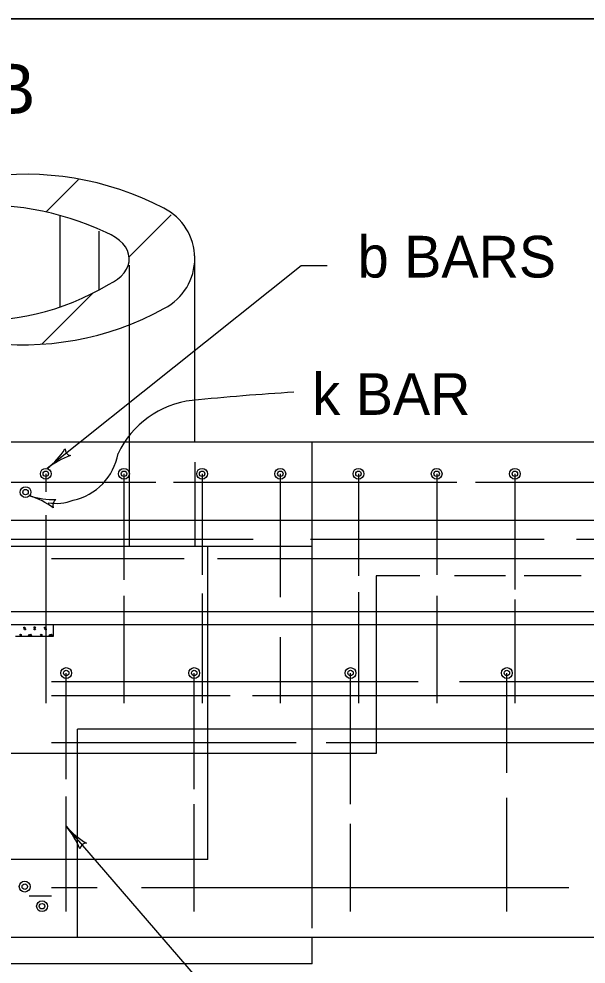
# Model space of a CAD drawing. Extents: x 1007 to 1035.5, y 1000.5 to 1021.5.
# Drawn here: x 1012.479 to 1015.2, y 1016.968 to 1021.5 of the extents above; entities that cross this region are included whole.
import ezdxf

# ---------------------------------------------------------------- set-up
doc = ezdxf.new("R2010")
doc.units = 0
for name, color, linetype in [('Level 1', 7, 'Continuous'), ('Level 10', 7, 'Continuous'), ('Level 11', 7, 'Continuous'), ('Level 5', 7, 'Continuous')]:
    doc.layers.add(name, color=color, linetype=linetype)

msp = doc.modelspace()

# ---------------------------------------------------------------- linework, layer by layer
at = {"layer": 'Level 1'}
for p, q in [((1012.6072, 1020.5728), (1012.7642, 1020.7302)), ((1012.6762, 1020.1188), (1012.6762, 1020.5546)), ((1013.0075, 1020.3585), (1013.2098, 1020.561)), ((1012.8617, 1020.4818), (1012.8617, 1020.2)), ((1013.3222, 1019.4698), (1013.3222, 1020.3635)), ((1013.8332, 1020.3166), (1012.615, 1019.3439)), ((1013.0097, 1018.9698), (1013.0097, 1020.3198)), ((1013.9582, 1020.3166), (1013.8332, 1020.3166)), ((1012.5907, 1019.9417), (1012.8347, 1020.1858)), ((1013.8847, 1019.4698), (1009.1347, 1019.4698)), ((1018.7597, 1019.4698), (1013.8847, 1019.4698)), ((1013.8847, 1017.1405), (1013.8847, 1019.4698)), ((1013.3222, 1019.3748), (1013.3222, 1018.9698)), ((1012.6077, 1019.3189), (1012.6077, 1019.2323)), ((1012.9827, 1019.3189), (1012.9827, 1018.8111)), ((1013.3577, 1019.3189), (1013.3577, 1018.835)), ((1013.7327, 1019.3189), (1013.7327, 1018.7274)), ((1014.1077, 1019.3189), (1014.1077, 1018.829)), ((1014.4827, 1019.3189), (1014.4827, 1018.835)), ((1014.8577, 1019.3189), (1014.8577, 1018.7633)), ((1013.1362, 1019.2775), (1011.412, 1019.2775)), ((1014.5795, 1019.2775), (1013.2198, 1019.2775)), ((1015.7395, 1019.2775), (1014.6692, 1019.2775)), ((1018.2597, 1019.0948), (1010.7597, 1019.0948)), ((1012.6077, 1019.1203), (1012.6077, 1018.2198)), ((1013.6023, 1019.0041), (1012.1412, 1019.0041)), ((1014.9978, 1019.0041), (1013.8773, 1019.0041)), ((1017.5475, 1019.0041), (1015.1532, 1019.0041)), ((1013.8847, 1018.9698), (1009.1347, 1018.9698)), ((1013.3847, 1017.4698), (1013.3847, 1018.9698)), ((1013.2707, 1018.9105), (1012.6347, 1018.9105)), ((1016.0675, 1018.9105), (1013.432, 1018.9105)), ((1014.1932, 1018.8293), (1014.1932, 1017.9783)), ((1014.402, 1018.8293), (1014.1932, 1018.8293)), ((1014.8135, 1018.8293), (1014.5685, 1018.8293)), ((1015.1762, 1018.8293), (1014.9018, 1018.8293)), ((1012.9827, 1018.7334), (1012.9827, 1018.2198)), ((1013.3577, 1018.7453), (1013.3577, 1018.2198)), ((1014.1077, 1018.7513), (1014.1077, 1018.2198)), ((1014.4827, 1018.7334), (1014.4827, 1018.2198)), ((1014.8577, 1018.7155), (1014.8577, 1018.2198)), ((1018.7597, 1018.6573), (1010.2597, 1018.6573)), ((1018.7597, 1018.5948), (1010.2597, 1018.5948)), ((1012.6423, 1018.5948), (1012.6423, 1018.5382)), ((1012.6423, 1018.5382), (1012.4627, 1018.5382)), ((1013.7327, 1018.5362), (1013.7327, 1018.2198)), ((1012.7055, 1017.8549), (1012.7055, 1018.3636)), ((1013.3197, 1017.8072), (1013.3197, 1018.3636)), ((1014.0697, 1017.7354), (1014.0697, 1018.3636)), ((1014.8197, 1017.8848), (1014.8197, 1018.3636)), ((1014.3942, 1018.3211), (1012.6347, 1018.3211)), ((1017.989, 1018.3211), (1014.5915, 1018.3211)), ((1013.4918, 1018.2541), (1012.6347, 1018.2541)), ((1015.691, 1018.2541), (1013.5993, 1018.2541)), ((1012.7597, 1017.0948), (1012.7597, 1018.0948)), ((1018.7597, 1018.0948), (1012.7597, 1018.0948)), ((1013.8085, 1018.0283), (1012.6347, 1018.0283)), ((1015.7927, 1018.0283), (1013.952, 1018.0283)), ((1014.1932, 1017.9783), (1010.0852, 1017.9783)), ((1012.7055, 1017.2198), (1012.7055, 1017.7713)), ((1013.3197, 1017.2198), (1013.3197, 1017.7354)), ((1014.8197, 1017.2198), (1014.8197, 1017.7653)), ((1014.0697, 1017.2198), (1014.0697, 1017.6398)), ((1013.9722, 1016.1643), (1012.7055, 1017.6287)), ((1013.3847, 1017.4698), (1009.6347, 1017.4698)), ((1012.8535, 1017.3329), (1012.6347, 1017.3329)), ((1015.1173, 1017.3329), (1013.0665, 1017.3329)), ((1012.6347, 1017.2933), (1012.5277, 1017.2933)), ((1018.7597, 1017.0948), (1010.2597, 1017.0948)), ((1013.8847, 1016.9698), (1013.8847, 1017.0948)), ((1013.8847, 1016.9698), (1009.1347, 1016.9698))]:
    msp.add_line(p, q, dxfattribs=at)
for centre, radius in [((1012.6077, 1019.3189), 0.026), ((1012.6077, 1019.3189), 0.013), ((1012.9827, 1019.3189), 0.026), ((1012.9827, 1019.3189), 0.013), ((1013.3577, 1019.3189), 0.026), ((1013.3577, 1019.3189), 0.013), ((1013.7327, 1019.3189), 0.026), ((1013.7327, 1019.3189), 0.013), ((1014.1077, 1019.3189), 0.026), ((1014.1077, 1019.3189), 0.013), ((1014.4827, 1019.3189), 0.026), ((1014.4827, 1019.3189), 0.013), ((1014.8577, 1019.3189), 0.026), ((1014.8577, 1019.3189), 0.013), ((1012.5106, 1019.231), 0.026), ((1012.5106, 1019.231), 0.013), ((1012.7055, 1018.3635), 0.026), ((1012.7055, 1018.3635), 0.013), ((1013.3196, 1018.3635), 0.026), ((1013.3196, 1018.3635), 0.013), ((1014.0696, 1018.3635), 0.026), ((1014.0696, 1018.3635), 0.013), ((1014.8196, 1018.3635), 0.026), ((1014.8196, 1018.3635), 0.013), ((1012.5068, 1017.3394), 0.026), ((1012.5068, 1017.3394), 0.013), ((1012.5896, 1017.2456), 0.026), ((1012.5896, 1017.2456), 0.013)]:
    msp.add_circle(centre, radius, dxfattribs=at)
for centre, radius, start, end in [((1012.51, 1019.3199), 1.435, 62.4708, 134.1997), ((1012.3106, 1019.2357), 1.3713, 64.7009, 125.7415), ((1013.0532, 1020.3516), 0.2692, 297.3496, 63.5009), ((1012.4998, 1021.3357), 1.3981, 224.9071, 298.9626), ((1012.292, 1021.2492), 1.194, 229.6276, 301.1273), ((1013.3634, 1019.2203), 0.4536, 96.7548, 154.4676), ((1014.5872, 1006.9308), 12.8037, 93.53498, 95.72491), ((1012.371, 1019.6494), 0.3909, 308.6062, 327.275), ((1012.8589, 1019.0384), 0.3909, 109.9534, 128.6001), ((1012.7312, 1019.4366), 0.0313, 177.3808, 259.4975), ((1012.6794, 1019.4643), 0.279, 282.2987, 349.9829), ((1012.371, 1019.6494), 0.3909, 308.594, 308.6062), ((1012.6494, 1019.5861), 0.3909, 252.3308, 252.343), ((1012.6494, 1019.5861), 0.3909, 252.343, 271.0118), ((1012.4122, 1018.841), 0.3909, 53.6902, 72.3369), ((1012.6583, 1019.4064), 0.2293, 260.2942, 290.5416), ((1012.6724, 1019.1684), 0.0313, 121.1176, 203.2343), ((1013.0011, 1017.8844), 0.3909, 220.8482, 220.8605), ((1013.0011, 1017.8844), 0.3909, 220.8605, 239.5292), ((1012.4098, 1017.3729), 0.3909, 22.2076, 40.8544), ((1012.8027, 1017.5162), 0.0313, 89.6351, 171.7518)]:
    msp.add_arc(centre, radius, start, end, dxfattribs=at)
msp.add_ellipse((1012.76, 1020.3486), major_axis=(0.248, 0), ratio=0.613096, start_param=5.357932, end_param=7.270516, dxfattribs=at)
at = {"layer": 'Level 10'}
msp.add_line((1007, 1021.5), (1035.5, 1021.5), dxfattribs=at)
at = {"layer": 'Level 11'}
msp.add_lwpolyline([(1007, 1000.5), (1035.5, 1000.5), (1035.5, 1021.5), (1007, 1021.5)], close=True, dxfattribs=at)
at = {"layer": 'Level 5'}
for centre in [(1012.5051, 1018.5804), (1012.5547, 1018.5822), (1012.6043, 1018.5804), (1012.4866, 1018.5467), (1012.5076, 1018.5736), (1012.5286, 1018.545), (1012.5354, 1018.5458), (1012.5547, 1018.5736), (1012.5858, 1018.5467), (1012.6068, 1018.5736), (1012.6278, 1018.545), (1012.6346, 1018.5458)]:
    msp.add_circle(centre, 0.00339, dxfattribs=at)

# ---------------------------------------------------------------- texts
at = {"layer": 'Level 1'}
for s, height, p in [('B', 0.24, (1012.3433, 1021.0448)), ('b BARS', 0.2, (1014.104, 1020.2599)), ('k BAR', 0.2, (1013.8865, 1019.6013))]:
    msp.add_text(s, height=height, dxfattribs=at).set_placement(p)

doc.saveas('drawing.dxf')
